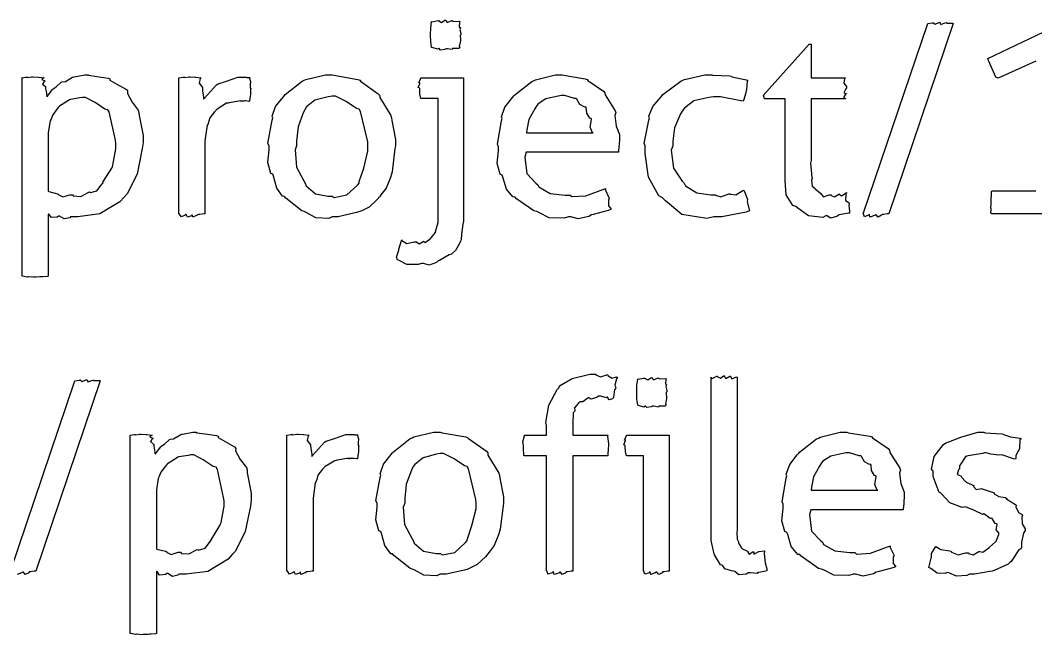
# Model space of a CAD drawing. Extents: x 1.97 to 9.39, y 0.66 to 7.28.
# Drawn here: x 4.588 to 5.227, y 0.661 to 1.048 of the extents above; entities that cross this region are included whole.
import ezdxf

# ---------------------------------------------------------------- set-up
doc = ezdxf.new("R2010")
doc.units = 0
doc.layers.get('0').update_dxf_attribs({"linetype": 'CONTINUOUS'})

msp = doc.modelspace()

# ---------------------------------------------------------------- linework, layer by layer
at = {"color": 0}
for points in [[(4.84668, 1.03098), (4.84668, 1.03098), (4.84625, 1.03478), (4.84625, 1.0351), (4.84625, 1.0351), (4.84603, 1.03819), (4.84603, 1.03923), (4.84597, 1.03939), (4.84619, 1.04281), (4.84625, 1.04313), (4.84625, 1.04313), (4.84663, 1.04715), (4.84668, 1.04747), (4.84674, 1.04725), (4.85081, 1.04791), (4.85124, 1.04791), (4.85124, 1.04769), (4.85297, 1.04677), (4.85508, 1.04812), (4.85579, 1.04812), (4.85568, 1.04796), (4.85639, 1.04671), (4.85949, 1.04796), (4.85992, 1.04791), (4.86014, 1.04742), (4.86415, 1.04753), (4.86447, 1.04747), (4.86421, 1.04671), (4.86404, 1.04405), (4.86486, 1.0434), (4.8649, 1.04313), (4.86453, 1.04237), (4.86513, 1.04004), (4.86513, 1.03923), (4.86464, 1.03879), (4.8649, 1.03548), (4.8649, 1.0351), (4.86458, 1.03429), (4.86399, 1.03168), (4.86447, 1.03114), (4.86447, 1.03098), (4.86376, 1.03038), (4.86035, 1.03038), (4.85992, 1.03033), (4.85954, 1.02984), (4.85672, 1.03011), (4.85579, 1.03011), (4.85499, 1.02978), (4.85238, 1.02935), (4.85151, 1.03033), (4.85124, 1.03033), (4.85047, 1.02989), (4.847, 1.03093), (4.84668, 1.03098)], [(5.15896, 1.04617), (5.15896, 1.04617), (5.16174, 1.0466), (5.16265, 1.0466), (5.1626, 1.04655), (5.16357, 1.04563), (5.16596, 1.04682), (5.16678, 1.04682), (5.16667, 1.04671), (5.1671, 1.04557), (5.17036, 1.04666), (5.17068, 1.0466), (5.17068, 1.04633), (5.17464, 1.04628), (5.17503, 1.04617), (5.13444, 0.926378), (5.1334, 0.926324), (5.13108, 0.925944), (5.13032, 0.925944), (5.12993, 0.925347), (5.12776, 0.924154), (5.12657, 0.925726), (5.12619, 0.925726), (5.12543, 0.925185), (5.12261, 0.924154), (5.1224, 0.925944), (5.12229, 0.925944), (5.12169, 0.925401), (5.11908, 0.924425), (5.1186, 0.926324), (5.11838, 0.926378), (5.15896, 1.04617)], [(5.06928, 0.998643), (5.05626, 0.998643), (5.05561, 1.00103), (5.08425, 1.03315), (5.08556, 1.03315), (5.08556, 1.01188), (5.10726, 1.01188), (5.10667, 1.0115), (5.10612, 1.00863), (5.10792, 1.00635), (5.10792, 1.00559), (5.10732, 1.00499), (5.10612, 1.0025), (5.10769, 1.00201), (5.10769, 1.0019), (5.1071, 1.00152), (5.1059, 0.999567), (5.10726, 0.998807), (5.10726, 0.998643), (5.08556, 0.998643), (5.08556, 0.959799), (5.08512, 0.958171), (5.0861, 0.949219), (5.08621, 0.948514), (5.08589, 0.947428), (5.08626, 0.943793), (5.08794, 0.942437), (5.08817, 0.942003), (5.08811, 0.942003), (5.09164, 0.939128), (5.09207, 0.938965), (5.0919, 0.938693), (5.09332, 0.936903), (5.0969, 0.938314), (5.09814, 0.938314), (5.09819, 0.937935), (5.10037, 0.936903), (5.10292, 0.938693), (5.10335, 0.938747), (5.10331, 0.938639), (5.10465, 0.937663), (5.10758, 0.939561), (5.10792, 0.939615), (5.10732, 0.938585), (5.10721, 0.934625), (5.10938, 0.933376), (5.10943, 0.932889), (5.10938, 0.931803), (5.10965, 0.92806), (5.10965, 0.926812), (5.109, 0.92665), (5.10331, 0.925618), (5.10271, 0.92551), (5.10178, 0.924696), (5.09782, 0.923611), (5.0956, 0.925076), (5.09489, 0.925076), (5.09283, 0.924046), (5.08399, 0.925022), (5.0771, 0.929958), (5.07601, 0.930935), (5.07411, 0.931532), (5.06976, 0.938151), (5.06928, 0.947265), (5.06928, 0.95025), (5.06928, 0.998643)], [(4.58892, 1.01188), (4.58886, 1.01188), (4.58882, 1.01194), (4.59131, 1.01232), (4.59218, 1.01232), (4.59224, 1.01215), (4.59494, 1.01253), (4.59586, 1.01253), (4.59586, 1.01253), (4.59901, 1.01237), (4.59933, 1.01232), (4.59933, 1.01232), (4.60254, 1.01199), (4.60281, 1.01188), (4.60238, 1.01183), (4.60135, 1.01085), (4.60319, 1.01004), (4.60325, 1.00971), (4.60275, 1.0096), (4.60172, 1.00792), (4.60362, 1.00635), (4.60368, 1.00602), (4.60368, 1.00505), (4.60428, 1.00244), (4.60433, 1.00212), (4.60428, 1.00163), (4.60454, 1.00038), (4.60454, 0.999946), (4.60471, 1.00005), (4.60807, 1.00456), (4.60846, 1.00494), (4.60846, 1.00494), (4.6104, 1.00624), (4.61356, 1.00917), (4.6141, 1.00949), (4.6141, 1.00949), (4.61621, 1.00955), (4.62076, 1.01237), (4.62147, 1.01253), (4.62181, 1.01253), (4.62836, 1.01383), (4.63058, 1.01383), (4.63069, 1.01351), (4.63601, 1.0127), (4.64318, 1.01166), (4.64426, 1.01123), (4.64426, 1.01042), (4.64865, 1.00798), (4.65457, 1.0045), (4.65533, 1.00363), (4.65528, 1.00212), (4.65821, 0.99669), (4.66206, 0.99159), (4.66249, 0.990181), (4.6626, 0.988172), (4.6651, 0.975532), (4.6651, 0.9713), (4.66456, 0.967339), (4.66129, 0.951226), (4.65511, 0.938857), (4.65315, 0.936794), (4.6505, 0.933865), (4.63786, 0.926215), (4.62408, 0.924425), (4.61951, 0.924425), (4.61893, 0.923774), (4.61546, 0.923068), (4.61257, 0.924804), (4.61193, 0.924858), (4.61106, 0.924262), (4.60736, 0.923882), (4.60585, 0.926053), (4.60542, 0.926161), (4.60542, 0.887099), (4.60487, 0.886828), (4.602, 0.886664), (4.60107, 0.886664), (4.60004, 0.886556), (4.59771, 0.886447), (4.59694, 0.886447), (4.59603, 0.886339), (4.59321, 0.886664), (4.59283, 0.886664), (4.59218, 0.886501), (4.58919, 0.887044), (4.58892, 0.887099), (4.58892, 1.01188)], [(4.68756, 1.01188), (4.68756, 1.01188), (4.68772, 1.01194), (4.69015, 1.01232), (4.69103, 1.01232), (4.69108, 1.01215), (4.69379, 1.01253), (4.69472, 1.01253), (4.69472, 1.01253), (4.69786, 1.01237), (4.69819, 1.01232), (4.69819, 1.01232), (4.70139, 1.01199), (4.70167, 1.01188), (4.70107, 1.01156), (4.70036, 1.00863), (4.70242, 1.00586), (4.70253, 1.00515), (4.70258, 1.00374), (4.70318, 0.999783), (4.70318, 0.998426), (4.70367, 0.999186), (4.71132, 1.00754), (4.71229, 1.00819), (4.71229, 1.00814), (4.71761, 1.00977), (4.72467, 1.01232), (4.72706, 1.01232), (4.72706, 1.01232), (4.72917, 1.01232), (4.72987, 1.01232), (4.73008, 1.0121), (4.7321, 1.01215), (4.73226, 1.0121), (4.7321, 1.01166), (4.73269, 1.00955), (4.73269, 1.00884), (4.73253, 1.00803), (4.73247, 1.00548), (4.73292, 1.00543), (4.73292, 1.00537), (4.73269, 1.00439), (4.73269, 1.00163), (4.73269, 1.00125), (4.73242, 1.00043), (4.7321, 0.99745), (4.73204, 0.997125), (4.73161, 0.997071), (4.72982, 0.997342), (4.72922, 0.997342), (4.72851, 0.997288), (4.72635, 0.997179), (4.72706, 0.997342), (4.72706, 0.997342), (4.72537, 0.997233), (4.71924, 0.996257), (4.71858, 0.996039), (4.71767, 0.995876), (4.71175, 0.992242), (4.71121, 0.991699), (4.71007, 0.99056), (4.70714, 0.986708), (4.70632, 0.983942), (4.706, 0.983018), (4.70535, 0.982042), (4.70404, 0.972222), (4.70404, 0.968913), (4.70404, 0.926378), (4.70356, 0.926324), (4.70079, 0.925944), (4.69993, 0.925944), (4.69917, 0.925347), (4.69635, 0.924154), (4.69607, 0.925726), (4.69601, 0.925726), (4.69547, 0.925131), (4.69299, 0.924154), (4.69217, 0.925944), (4.69189, 0.925944), (4.69151, 0.925401), (4.68924, 0.924425), (4.68788, 0.926324), (4.68756, 0.926378), (4.68756, 1.01188)], [(4.78407, 0.924425), (4.7819, 0.923449), (4.77387, 0.923774), (4.76774, 0.927137), (4.7665, 0.927681), (4.76503, 0.928168), (4.75493, 0.936253), (4.75412, 0.937229), (4.75293, 0.937337), (4.74924, 0.942437), (4.74712, 0.950032), (4.74675, 0.951335), (4.7455, 0.951768), (4.7436, 0.95855), (4.74436, 0.966525), (4.74436, 0.969129), (4.74365, 0.970594), (4.74631, 0.985351), (4.74675, 0.986708), (4.74625, 0.987685), (4.74843, 0.993761), (4.75325, 0.999837), (4.75412, 1.00081), (4.75461, 1.00141), (4.76525, 1.00982), (4.7665, 1.01036), (4.76753, 1.01091), (4.77989, 1.01383), (4.78407, 1.01383), (4.78521, 1.01351), (4.80018, 1.01096), (4.80143, 1.01036), (4.80186, 1.00977), (4.81315, 1.00184), (4.81401, 1.00081), (4.81413, 0.999457), (4.82096, 0.988118), (4.8214, 0.986708), (4.82167, 0.984972), (4.824, 0.97309), (4.824, 0.969129), (4.82362, 0.967449), (4.82183, 0.952746), (4.8214, 0.951335), (4.82081, 0.94911), (4.81808, 0.942437), (4.81483, 0.93826), (4.81401, 0.937229), (4.8125, 0.935385), (4.80729, 0.930447), (4.80268, 0.928276), (4.80143, 0.927681), (4.79937, 0.927029), (4.78787, 0.924425), (4.78407, 0.924425)], [(4.85081, 0.998861), (4.83996, 0.998861), (4.83985, 0.998861), (4.83931, 1.00163), (4.83931, 1.0019), (4.83931, 1.0019), (4.83931, 1.0045), (4.83931, 1.00537), (4.83919, 1.00532), (4.83832, 1.00591), (4.83931, 1.00814), (4.83931, 1.00884), (4.83925, 1.00879), (4.8386, 1.00884), (4.83985, 1.01166), (4.83996, 1.01188), (4.86686, 1.01188), (4.86686, 0.921604), (4.86626, 0.919706), (4.86546, 0.913574), (4.86524, 0.909885), (4.8649, 0.909017), (4.86421, 0.907553), (4.86182, 0.903267), (4.85986, 0.901531), (4.85926, 0.900988), (4.85781, 0.90039), (4.85368, 0.898113), (4.85157, 0.896864), (4.85081, 0.896647), (4.84978, 0.895617), (4.84517, 0.894043), (4.84158, 0.895128), (4.84039, 0.895128), (4.83832, 0.894314), (4.83106, 0.894422), (4.82622, 0.896972), (4.82519, 0.897299), (4.82519, 0.897299), (4.8246, 0.899089), (4.82596, 0.903483), (4.82607, 0.904025), (4.82607, 0.904025), (4.82781, 0.909451), (4.82801, 0.909885), (4.8279, 0.909451), (4.83106, 0.907553), (4.83578, 0.908583), (4.83735, 0.908583), (4.83729, 0.908365), (4.83882, 0.907497), (4.84131, 0.908962), (4.84169, 0.909017), (4.84164, 0.909017), (4.84272, 0.908311), (4.84571, 0.910536), (4.84603, 0.910753), (4.84603, 0.910753), (4.84907, 0.914442), (4.84928, 0.914876), (4.84924, 0.915147), (4.85081, 0.920844), (4.85081, 0.922689), (4.85081, 0.998861)], [(4.90614, 0.965007), (4.90528, 0.961968), (4.90668, 0.951606), (4.91233, 0.945692), (4.91351, 0.944607), (4.91422, 0.943197), (4.92139, 0.939182), (4.93078, 0.938097), (4.93392, 0.938097), (4.9349, 0.937121), (4.94385, 0.937663), (4.95449, 0.941569), (4.95628, 0.942219), (4.956, 0.941624), (4.95833, 0.936578), (4.95844, 0.935926), (4.95801, 0.93495), (4.95806, 0.931261), (4.95947, 0.929579), (4.95953, 0.928982), (4.95779, 0.92844), (4.94846, 0.925944), (4.94737, 0.925726), (4.94558, 0.924587), (4.93901, 0.923122), (4.93435, 0.924425), (4.93283, 0.924425), (4.93007, 0.923503), (4.92063, 0.923774), (4.91422, 0.927137), (4.91287, 0.927681), (4.91108, 0.928114), (4.90007, 0.935818), (4.89919, 0.936794), (4.89789, 0.936903), (4.89388, 0.941894), (4.8916, 0.949382), (4.89117, 0.950683), (4.88986, 0.951226), (4.88803, 0.957954), (4.88878, 0.965875), (4.88878, 0.968479), (4.88807, 0.970053), (4.89074, 0.984918), (4.89117, 0.986274), (4.89068, 0.987304), (4.89285, 0.993435), (4.89768, 0.999621), (4.89854, 1.0006), (4.89903, 1.00125), (4.90983, 1.0096), (4.91114, 1.01015), (4.91217, 1.01074), (4.92469, 1.01383), (4.92893, 1.01383), (4.92985, 1.01351), (4.94342, 1.01134), (4.94456, 1.0108), (4.94493, 1.01025), (4.95486, 1.00347), (4.95562, 1.00255), (4.95589, 1.00114), (4.96213, 0.991211), (4.96257, 0.989962), (4.96192, 0.988118), (4.96278, 0.9815), (4.96496, 0.976129), (4.96496, 0.974337), (4.96485, 0.973415), (4.96474, 0.969781), (4.96474, 0.969347), (4.96463, 0.968858), (4.96431, 0.965332), (4.96431, 0.965007), (4.90614, 0.965007)], [(5.04324, 0.941135), (5.04335, 0.940701), (5.04525, 0.935926), (5.04542, 0.935275), (5.04531, 0.933974), (5.04665, 0.928765), (5.04671, 0.928114), (5.04471, 0.927354), (5.0294, 0.924425), (5.02436, 0.924425), (5.01997, 0.923449), (5.00429, 0.925944), (4.99382, 0.934407), (4.99203, 0.936361), (4.98975, 0.937554), (4.98318, 0.949382), (4.98118, 0.964193), (4.98118, 0.969129), (4.98047, 0.970594), (4.98335, 0.985351), (4.98378, 0.986708), (4.98335, 0.987685), (4.98583, 0.993761), (4.99094, 0.999837), (4.99181, 1.00081), (4.99224, 1.00141), (5.00353, 1.00982), (5.00483, 1.01036), (5.00581, 1.01091), (5.01872, 1.01383), (5.02306, 1.01383), (5.02349, 1.01351), (5.0345, 1.01313), (5.03543, 1.01297), (5.03575, 1.01259), (5.04482, 1.01069), (5.04563, 1.01036), (5.04536, 1.00987), (5.04486, 1.00429), (5.04476, 1.00363), (5.04443, 1.00239), (5.04303, 0.997613), (5.04281, 0.997125), (5.04139, 0.997504), (5.02843, 0.999946), (5.02414, 0.999946), (5.02121, 0.999621), (5.01172, 0.997342), (5.00592, 0.992893), (5.00483, 0.991482), (5.00342, 0.989312), (4.99957, 0.980469), (4.99854, 0.972006), (4.99854, 0.969129), (4.99756, 0.966363), (4.99886, 0.955132), (5.0045, 0.94694), (5.00569, 0.945692), (5.00646, 0.944011), (5.01357, 0.939507), (5.02246, 0.938314), (5.02544, 0.938314), (5.02539, 0.938097), (5.02881, 0.937011), (5.03386, 0.938857), (5.03456, 0.938965), (5.03461, 0.938639), (5.03808, 0.93826), (5.04249, 0.940918), (5.04324, 0.941135)], [(4.60542, 0.940483), (4.60574, 0.940267), (4.61117, 0.938857), (4.61171, 0.938747), (4.61165, 0.938368), (4.61458, 0.936903), (4.61908, 0.938314), (4.62061, 0.938314), (4.62115, 0.937554), (4.62582, 0.937229), (4.63058, 0.939779), (4.63146, 0.94005), (4.63189, 0.939615), (4.63601, 0.94081), (4.63932, 0.945258), (4.63992, 0.94591), (4.63981, 0.946126), (4.64208, 0.949815), (4.6454, 0.955132), (4.64578, 0.956108), (4.64606, 0.956976), (4.64794, 0.967231), (4.64794, 0.970649), (4.64768, 0.972657), (4.64378, 0.990397), (4.64296, 0.991699), (4.64111, 0.992188), (4.63493, 0.996365), (4.6289, 0.999511), (4.6269, 0.999511), (4.62538, 0.99924), (4.61951, 0.998264), (4.61887, 0.997993), (4.61806, 0.997558), (4.61242, 0.993978), (4.61193, 0.993435), (4.61094, 0.992296), (4.60824, 0.988661), (4.60742, 0.986546), (4.60715, 0.98584), (4.60656, 0.984754), (4.60542, 0.977431), (4.60542, 0.974989), (4.60542, 0.940483)], [(4.78407, 0.937446), (4.78543, 0.936524), (4.79324, 0.938151), (4.80007, 0.944336), (4.801, 0.945692), (4.80117, 0.946669), (4.80404, 0.955132), (4.80664, 0.965657), (4.80664, 0.969129), (4.80653, 0.971517), (4.80192, 0.990776), (4.801, 0.992133), (4.79932, 0.992676), (4.79286, 0.997071), (4.78624, 1.00038), (4.78407, 1.00038), (4.78163, 1), (4.77328, 0.997775), (4.76801, 0.993544), (4.76714, 0.992133), (4.76594, 0.989908), (4.76264, 0.981011), (4.76172, 0.972114), (4.76172, 0.969129), (4.76074, 0.966581), (4.76156, 0.955675), (4.76622, 0.947103), (4.76714, 0.945692), (4.76774, 0.943901), (4.77365, 0.938857), (4.78147, 0.937446), (4.78407, 0.937446)], [(4.94846, 0.977376), (4.94797, 0.977376), (4.94656, 0.980849), (4.94737, 0.985622), (4.94715, 0.986274), (4.94624, 0.986546), (4.94433, 0.989746), (4.94407, 0.993164), (4.94368, 0.993653), (4.94303, 0.993381), (4.93994, 0.995117), (4.93804, 0.998535), (4.93739, 0.998861), (4.93664, 0.998969), (4.9305, 1.00081), (4.9285, 1.00081), (4.92626, 1.00043), (4.91868, 0.998643), (4.91374, 0.995606), (4.91287, 0.994521), (4.91157, 0.992458), (4.90793, 0.985622), (4.90653, 0.979221), (4.90636, 0.977376), (4.94846, 0.977376)], [(4.91911, 0.773872), (4.90522, 0.773872), (4.90468, 0.774089), (4.90457, 0.778808), (4.90457, 0.780382), (4.90457, 0.780382), (4.90414, 0.782661), (4.90511, 0.786458), (4.90522, 0.786893), (4.91911, 0.786893), (4.91911, 0.792969), (4.91868, 0.794922), (4.92042, 0.805881), (4.92562, 0.815701), (4.92692, 0.817057), (4.92714, 0.818088), (4.93506, 0.8227), (4.94635, 0.825304), (4.95014, 0.825304), (4.95014, 0.824924), (4.95296, 0.823622), (4.95697, 0.824978), (4.95751, 0.824869), (4.95774, 0.824219), (4.96039, 0.822754), (4.96311, 0.823731), (4.9636, 0.823568), (4.963, 0.822374), (4.96208, 0.81836), (4.96257, 0.81684), (4.96251, 0.816407), (4.96186, 0.815593), (4.96115, 0.810872), (4.96099, 0.810331), (4.96061, 0.809842), (4.95844, 0.809136), (4.95742, 0.810926), (4.95708, 0.810981), (4.95682, 0.810547), (4.9529, 0.811415), (4.95167, 0.811415), (4.95063, 0.81071), (4.94683, 0.809625), (4.94532, 0.810656), (4.94493, 0.810547), (4.94439, 0.809787), (4.94185, 0.807997), (4.94021, 0.807997), (4.93994, 0.807726), (4.93896, 0.806967), (4.93658, 0.804144), (4.93685, 0.802408), (4.93668, 0.801867), (4.93576, 0.800999), (4.9356, 0.794487), (4.9356, 0.792318), (4.9356, 0.786893), (4.95751, 0.786893), (4.95742, 0.786187), (4.95796, 0.781521), (4.95796, 0.779949), (4.95774, 0.7787), (4.95757, 0.774414), (4.95751, 0.773872), (4.9356, 0.773872), (4.9356, 0.701389), (4.93462, 0.701335), (4.93224, 0.700956), (4.93147, 0.700956), (4.9311, 0.700358), (4.92893, 0.699164), (4.9279, 0.700737), (4.92757, 0.700737), (4.92676, 0.700142), (4.92378, 0.699164), (4.92339, 0.700956), (4.92324, 0.700956), (4.92258, 0.700358), (4.91992, 0.699436), (4.91938, 0.701335), (4.91911, 0.701389), (4.91911, 0.773872)], [(4.97657, 0.805772), (4.97657, 0.805772), (4.97592, 0.809571), (4.97592, 0.809896), (4.97592, 0.809896), (4.97592, 0.813151), (4.97592, 0.814236), (4.97586, 0.814399), (4.97592, 0.817383), (4.97592, 0.81836), (4.97592, 0.81836), (4.97646, 0.822211), (4.97657, 0.822483), (4.97661, 0.822211), (4.97999, 0.822917), (4.98112, 0.822917), (4.98112, 0.8227), (4.98281, 0.821778), (4.98475, 0.823133), (4.98546, 0.823133), (4.98535, 0.822971), (4.98628, 0.821724), (4.98936, 0.822971), (4.98981, 0.822917), (4.99001, 0.822428), (4.99403, 0.822592), (4.99436, 0.822483), (4.99408, 0.821778), (4.99387, 0.819336), (4.99457, 0.818631), (4.99457, 0.81836), (4.99419, 0.817546), (4.99479, 0.815104), (4.99479, 0.814236), (4.99436, 0.813803), (4.99457, 0.810331), (4.99457, 0.809896), (4.99431, 0.809082), (4.99387, 0.806369), (4.99436, 0.805935), (4.99436, 0.805772), (4.99365, 0.805176), (4.99024, 0.805176), (4.98981, 0.805122), (4.98942, 0.804633), (4.9866, 0.805122), (4.98568, 0.805122), (4.98486, 0.804796), (4.98226, 0.804308), (4.98139, 0.805122), (4.98112, 0.805122), (4.98036, 0.804688), (4.97689, 0.805718), (4.97657, 0.805772)], [(5.02274, 0.823568), (5.02257, 0.82346), (5.02289, 0.822428), (5.02626, 0.824001), (5.02664, 0.824001), (5.02669, 0.823676), (5.02849, 0.822754), (5.03033, 0.824219), (5.03097, 0.824219), (5.03087, 0.823947), (5.03185, 0.8227), (5.0345, 0.824056), (5.03489, 0.824001), (5.03472, 0.823785), (5.03564, 0.822319), (5.03868, 0.823622), (5.03901, 0.823568), (5.03901, 0.727214), (5.0389, 0.725857), (5.03901, 0.721571), (5.03971, 0.720324), (5.03988, 0.719835), (5.03982, 0.719021), (5.04183, 0.715983), (5.04204, 0.715712), (5.04204, 0.715712), (5.04519, 0.714085), (5.04551, 0.713976), (5.04542, 0.71365), (5.0465, 0.712076), (5.04883, 0.713542), (5.04964, 0.713542), (5.04943, 0.713325), (5.04953, 0.712076), (5.05257, 0.713758), (5.0529, 0.713758), (5.0529, 0.713758), (5.05593, 0.714193), (5.05615, 0.714193), (5.05599, 0.712349), (5.05664, 0.706543), (5.05767, 0.702854), (5.05767, 0.701606), (5.05675, 0.701443), (5.05257, 0.700575), (5.05203, 0.700521), (5.05165, 0.699869), (5.04736, 0.700304), (5.04596, 0.700304), (5.04482, 0.699544), (5.0401, 0.699001), (5.03749, 0.701226), (5.03683, 0.701389), (5.03543, 0.701551), (5.03125, 0.702854), (5.03, 0.704644), (5.02946, 0.705078), (5.02843, 0.70524), (5.02479, 0.711535), (5.02447, 0.71224), (5.02447, 0.71224), (5.02274, 0.720703), (5.02274, 0.723525), (5.02274, 0.823568)], [(4.65701, 0.786893), (4.65696, 0.786893), (4.6569, 0.786947), (4.6594, 0.787326), (4.66026, 0.787326), (4.66032, 0.787164), (4.66303, 0.787543), (4.66396, 0.787543), (4.66396, 0.787543), (4.6671, 0.787381), (4.66743, 0.787326), (4.66743, 0.787326), (4.67063, 0.787001), (4.6709, 0.786893), (4.67046, 0.786838), (4.66943, 0.785861), (4.67128, 0.785047), (4.67133, 0.784722), (4.67085, 0.784614), (4.66982, 0.782932), (4.67171, 0.781358), (4.67176, 0.781033), (4.67176, 0.780057), (4.67236, 0.777453), (4.67242, 0.777126), (4.67236, 0.776639), (4.67264, 0.77539), (4.67264, 0.774957), (4.67279, 0.775065), (4.67617, 0.779568), (4.67654, 0.779949), (4.67654, 0.779949), (4.6785, 0.78125), (4.68164, 0.784179), (4.68218, 0.784506), (4.68218, 0.784506), (4.68431, 0.78456), (4.68886, 0.787381), (4.68956, 0.787543), (4.68989, 0.787543), (4.69646, 0.788846), (4.69868, 0.788846), (4.69879, 0.788519), (4.7041, 0.787706), (4.71126, 0.786675), (4.71235, 0.786242), (4.71235, 0.785428), (4.71674, 0.782986), (4.72265, 0.779514), (4.72342, 0.778646), (4.72336, 0.777126), (4.72629, 0.771701), (4.73014, 0.766601), (4.73058, 0.765192), (4.73068, 0.763183), (4.73318, 0.750543), (4.73318, 0.746311), (4.73264, 0.74235), (4.72939, 0.726238), (4.72319, 0.713867), (4.72125, 0.711806), (4.71858, 0.708876), (4.70594, 0.701226), (4.69217, 0.699436), (4.68761, 0.699436), (4.68701, 0.698785), (4.68354, 0.698079), (4.68067, 0.699815), (4.68001, 0.699869), (4.67914, 0.699274), (4.67546, 0.698893), (4.67393, 0.701064), (4.6735, 0.701172), (4.6735, 0.66211), (4.67296, 0.661838), (4.67008, 0.661675), (4.66917, 0.661675), (4.66813, 0.661567), (4.66581, 0.661458), (4.66504, 0.661458), (4.66411, 0.66135), (4.66129, 0.661675), (4.66092, 0.661675), (4.66026, 0.661512), (4.65728, 0.662056), (4.65701, 0.66211), (4.65701, 0.786893)], [(4.75558, 0.786893), (4.75558, 0.786893), (4.75575, 0.786947), (4.75819, 0.787326), (4.75906, 0.787326), (4.75911, 0.787164), (4.76183, 0.787543), (4.76275, 0.787543), (4.76275, 0.787543), (4.7659, 0.787381), (4.76622, 0.787326), (4.76622, 0.787326), (4.76942, 0.787001), (4.76969, 0.786893), (4.7691, 0.786567), (4.76839, 0.783638), (4.77046, 0.780871), (4.77056, 0.780165), (4.77061, 0.778754), (4.77121, 0.774794), (4.77121, 0.773438), (4.77171, 0.774197), (4.77935, 0.782553), (4.78033, 0.783203), (4.78033, 0.783149), (4.78564, 0.784776), (4.79269, 0.787326), (4.79508, 0.787326), (4.79508, 0.787326), (4.79719, 0.787326), (4.7979, 0.787326), (4.79812, 0.78711), (4.80013, 0.787164), (4.80029, 0.78711), (4.80013, 0.786675), (4.80072, 0.78456), (4.80072, 0.783854), (4.80057, 0.78304), (4.80051, 0.78049), (4.80094, 0.780436), (4.80094, 0.780382), (4.80072, 0.779406), (4.80072, 0.776639), (4.80072, 0.776258), (4.80046, 0.775444), (4.80013, 0.772461), (4.80007, 0.772136), (4.79964, 0.772081), (4.79785, 0.772353), (4.79725, 0.772353), (4.79656, 0.772299), (4.79438, 0.77219), (4.79508, 0.772353), (4.79508, 0.772353), (4.7934, 0.772244), (4.78728, 0.771268), (4.78662, 0.77105), (4.78569, 0.770887), (4.77979, 0.767253), (4.77924, 0.76671), (4.7781, 0.765571), (4.77518, 0.761719), (4.77436, 0.758951), (4.77403, 0.758029), (4.77339, 0.757053), (4.77208, 0.747233), (4.77208, 0.743924), (4.77208, 0.701389), (4.7716, 0.701335), (4.76882, 0.700956), (4.76796, 0.700956), (4.76719, 0.700358), (4.76438, 0.699164), (4.76411, 0.700737), (4.76406, 0.700737), (4.76351, 0.700142), (4.76101, 0.699164), (4.76019, 0.700956), (4.75993, 0.700956), (4.75956, 0.700412), (4.75726, 0.699436), (4.75592, 0.701335), (4.75558, 0.701389), (4.75558, 0.786893)], [(4.85211, 0.699436), (4.84993, 0.69846), (4.8419, 0.698785), (4.83578, 0.702149), (4.83453, 0.702692), (4.83306, 0.703179), (4.82297, 0.711262), (4.82215, 0.71224), (4.82096, 0.712349), (4.81728, 0.717449), (4.81515, 0.725043), (4.81478, 0.726346), (4.81353, 0.726779), (4.81164, 0.733561), (4.81239, 0.741536), (4.81239, 0.74414), (4.81168, 0.745606), (4.81435, 0.760363), (4.81478, 0.761719), (4.81429, 0.762696), (4.81646, 0.768772), (4.82129, 0.774849), (4.82215, 0.775825), (4.82264, 0.776421), (4.83328, 0.784831), (4.83453, 0.785374), (4.83556, 0.785915), (4.84793, 0.788846), (4.85211, 0.788846), (4.85325, 0.788519), (4.86822, 0.785969), (4.86947, 0.785374), (4.8699, 0.784776), (4.88118, 0.776856), (4.88206, 0.775825), (4.88217, 0.774468), (4.889, 0.763129), (4.88943, 0.761719), (4.88971, 0.759983), (4.89204, 0.748101), (4.89204, 0.74414), (4.89165, 0.742458), (4.88986, 0.727756), (4.88943, 0.726346), (4.88883, 0.724121), (4.88612, 0.717449), (4.88286, 0.713271), (4.88206, 0.71224), (4.88053, 0.710394), (4.87532, 0.705458), (4.87071, 0.703287), (4.86947, 0.702692), (4.8674, 0.70204), (4.8559, 0.699436), (4.85211, 0.699436)], [(4.98004, 0.773872), (4.9694, 0.773872), (4.96929, 0.773872), (4.96875, 0.776639), (4.96875, 0.77691), (4.96875, 0.77691), (4.96853, 0.779514), (4.96853, 0.780382), (4.96847, 0.780382), (4.96772, 0.780925), (4.96869, 0.783583), (4.96875, 0.783854), (4.96869, 0.7838), (4.9681, 0.783854), (4.96929, 0.786675), (4.9694, 0.786893), (4.99631, 0.786893), (4.99631, 0.701389), (4.99544, 0.701335), (4.993, 0.700956), (4.99219, 0.700956), (4.99186, 0.700358), (4.98969, 0.699164), (4.98844, 0.700737), (4.98807, 0.700737), (4.98736, 0.700196), (4.98475, 0.699164), (4.98432, 0.700956), (4.98415, 0.700956), (4.98356, 0.700358), (4.98096, 0.699436), (4.98031, 0.701335), (4.98004, 0.701389), (4.98004, 0.773872)], [(5.08535, 0.740018), (5.08447, 0.736979), (5.08589, 0.726617), (5.09153, 0.720703), (5.09272, 0.719618), (5.09343, 0.718207), (5.10058, 0.714193), (5.10997, 0.713108), (5.11312, 0.713108), (5.1141, 0.712131), (5.12304, 0.712674), (5.13368, 0.716581), (5.13547, 0.717231), (5.13519, 0.716635), (5.13753, 0.711589), (5.13764, 0.710938), (5.13721, 0.709961), (5.13726, 0.706272), (5.13867, 0.70459), (5.13872, 0.703993), (5.13699, 0.70345), (5.12765, 0.700956), (5.12657, 0.700737), (5.12478, 0.699599), (5.11822, 0.698133), (5.11356, 0.699436), (5.11203, 0.699436), (5.10926, 0.698514), (5.09983, 0.698785), (5.09343, 0.702149), (5.09207, 0.702692), (5.09028, 0.703125), (5.07926, 0.710829), (5.0784, 0.711806), (5.0771, 0.711914), (5.07308, 0.716906), (5.07081, 0.724393), (5.07036, 0.725694), (5.06907, 0.726238), (5.06722, 0.732964), (5.06799, 0.740886), (5.06799, 0.74349), (5.06728, 0.745063), (5.06993, 0.759928), (5.07036, 0.761285), (5.06988, 0.762315), (5.07206, 0.768446), (5.07688, 0.774631), (5.07775, 0.775608), (5.07824, 0.776258), (5.08903, 0.784614), (5.09033, 0.785157), (5.09136, 0.785753), (5.10389, 0.788846), (5.10813, 0.788846), (5.10906, 0.788519), (5.12261, 0.78635), (5.12375, 0.785807), (5.12414, 0.785265), (5.13406, 0.778483), (5.13482, 0.777561), (5.1351, 0.77615), (5.14133, 0.766222), (5.14176, 0.764974), (5.14111, 0.763129), (5.14199, 0.756511), (5.14415, 0.751139), (5.14415, 0.749349), (5.14404, 0.748426), (5.14393, 0.744792), (5.14393, 0.744358), (5.14382, 0.743869), (5.1435, 0.740343), (5.1435, 0.740018), (5.08535, 0.740018)], [(5.16401, 0.716797), (5.16401, 0.716797), (5.1671, 0.715061), (5.17285, 0.714193), (5.17378, 0.713976), (5.17389, 0.713217), (5.17817, 0.711589), (5.183, 0.71289), (5.18462, 0.71289), (5.18468, 0.712457), (5.18761, 0.711697), (5.19119, 0.71365), (5.19179, 0.713758), (5.19179, 0.713758), (5.19363, 0.713271), (5.19743, 0.715929), (5.19786, 0.716146), (5.19792, 0.716362), (5.20171, 0.719889), (5.20199, 0.720269), (5.20199, 0.720269), (5.20372, 0.724338), (5.20372, 0.725694), (5.2035, 0.72564), (5.2021, 0.727376), (5.20264, 0.730794), (5.20242, 0.731119), (5.2015, 0.731337), (5.19949, 0.734592), (5.19917, 0.73481), (5.19835, 0.734592), (5.19461, 0.73725), (5.19417, 0.737414), (5.19374, 0.736979), (5.18886, 0.739421), (5.18832, 0.739583), (5.18267, 0.741754), (5.18061, 0.741374), (5.17296, 0.744358), (5.16781, 0.749838), (5.16704, 0.750651), (5.16612, 0.750868), (5.16228, 0.76096), (5.16228, 0.764324), (5.1614, 0.765625), (5.16297, 0.773492), (5.16894, 0.781033), (5.17031, 0.782118), (5.17128, 0.782335), (5.17969, 0.785753), (5.19054, 0.788846), (5.19417, 0.788846), (5.19515, 0.788519), (5.20568, 0.787761), (5.20676, 0.787543), (5.20671, 0.787272), (5.21099, 0.785969), (5.21701, 0.785047), (5.21783, 0.784722), (5.2169, 0.784179), (5.21664, 0.778592), (5.21653, 0.777994), (5.21582, 0.777126), (5.21436, 0.773981), (5.21436, 0.772353), (5.21414, 0.771918), (5.213, 0.772081), (5.20632, 0.774306), (5.20546, 0.774522), (5.20378, 0.774468), (5.19874, 0.775065), (5.19564, 0.775825), (5.19461, 0.775825), (5.19347, 0.775444), (5.18431, 0.774035), (5.18354, 0.773654), (5.18246, 0.773058), (5.17899, 0.767686), (5.17899, 0.765842), (5.17833, 0.765192), (5.17757, 0.762153), (5.17985, 0.761393), (5.18007, 0.761068), (5.18024, 0.760417), (5.18278, 0.757867), (5.18311, 0.757596), (5.18317, 0.757324), (5.18744, 0.755425), (5.18788, 0.755208), (5.18778, 0.754719), (5.18951, 0.752658), (5.19282, 0.753418), (5.19331, 0.753256), (5.20068, 0.750651), (5.20074, 0.75), (5.20372, 0.748264), (5.20768, 0.747721), (5.20828, 0.747396), (5.20882, 0.746744), (5.21414, 0.743326), (5.21457, 0.742839), (5.21446, 0.741754), (5.21599, 0.738226), (5.21843, 0.736979), (5.21869, 0.736328), (5.21815, 0.735351), (5.21843, 0.731174), (5.22021, 0.728082), (5.22021, 0.726997), (5.21929, 0.725315), (5.21793, 0.71951), (5.21799, 0.716362), (5.21761, 0.715494), (5.21636, 0.714681), (5.21143, 0.707465), (5.21067, 0.706814), (5.20964, 0.705783), (5.20068, 0.701714), (5.1996, 0.701389), (5.19803, 0.701064), (5.18842, 0.699436), (5.18528, 0.699436), (5.18354, 0.698514), (5.17703, 0.698242), (5.17215, 0.700358), (5.17117, 0.700521), (5.16997, 0.699815), (5.16482, 0.700142), (5.16097, 0.703071), (5.1601, 0.703342), (5.15956, 0.703722), (5.16118, 0.709526), (5.1614, 0.710069), (5.1614, 0.710069), (5.1614, 0.712403), (5.16374, 0.716254), (5.16401, 0.716797)], [(4.6735, 0.715494), (4.67383, 0.715278), (4.67925, 0.713867), (4.67979, 0.713758), (4.67974, 0.713379), (4.68267, 0.711914), (4.68718, 0.713325), (4.68869, 0.713325), (4.68924, 0.712565), (4.6939, 0.71224), (4.69868, 0.714789), (4.69954, 0.715061), (4.69997, 0.714626), (4.7041, 0.715821), (4.70742, 0.720269), (4.70801, 0.720921), (4.7079, 0.721138), (4.71018, 0.724826), (4.71349, 0.730143), (4.71386, 0.731119), (4.71414, 0.731987), (4.71604, 0.742242), (4.71604, 0.74566), (4.71576, 0.747667), (4.71186, 0.765408), (4.71104, 0.76671), (4.70921, 0.767199), (4.70301, 0.771376), (4.697, 0.774522), (4.69499, 0.774522), (4.69347, 0.774251), (4.68761, 0.773275), (4.68696, 0.773004), (4.68614, 0.772569), (4.6805, 0.768989), (4.68001, 0.768446), (4.67904, 0.767307), (4.67632, 0.763672), (4.67551, 0.761556), (4.67524, 0.760851), (4.67464, 0.759765), (4.6735, 0.752442), (4.6735, 0.75), (4.6735, 0.715494)], [(4.85211, 0.712457), (4.85346, 0.711535), (4.86128, 0.713162), (4.86811, 0.719347), (4.86903, 0.720703), (4.86919, 0.721679), (4.87207, 0.730143), (4.87468, 0.740668), (4.87468, 0.74414), (4.87457, 0.746528), (4.86996, 0.765787), (4.86903, 0.767144), (4.86735, 0.767686), (4.86089, 0.772081), (4.85428, 0.77539), (4.85211, 0.77539), (4.84967, 0.775011), (4.84131, 0.772786), (4.83604, 0.768554), (4.83518, 0.767144), (4.83399, 0.764919), (4.83068, 0.756022), (4.82975, 0.747125), (4.82975, 0.74414), (4.82878, 0.74159), (4.82958, 0.730686), (4.83425, 0.722114), (4.83518, 0.720703), (4.83578, 0.718912), (4.84169, 0.713867), (4.8495, 0.712457), (4.85211, 0.712457)], [(5.12765, 0.752388), (5.12717, 0.752388), (5.12576, 0.75586), (5.12657, 0.760633), (5.12636, 0.761285), (5.12543, 0.761556), (5.12354, 0.764757), (5.12326, 0.768175), (5.12289, 0.768664), (5.12224, 0.768392), (5.11914, 0.770128), (5.11724, 0.773546), (5.1166, 0.773872), (5.11583, 0.773981), (5.10969, 0.775825), (5.10769, 0.775825), (5.10547, 0.775444), (5.09787, 0.773654), (5.09293, 0.770617), (5.09207, 0.769532), (5.09076, 0.767469), (5.08713, 0.760633), (5.08572, 0.754232), (5.08556, 0.752388), (5.12765, 0.752388)]]:
    msp.add_lwpolyline(points, close=True, dxfattribs=at)
for points in [[(5.227, 1.0223), (5.20335, 1.01166), (5.20182, 1.01237), (5.19715, 1.02284), (5.19683, 1.02403), (5.24089, 1.04508)], [(5.26997, 0.926378), (5.19922, 0.926378), (5.19874, 0.92665), (5.19879, 0.92909), (5.19879, 0.92985), (5.19868, 0.92985), (5.19879, 0.932617), (5.19879, 0.933539), (5.19879, 0.933539), (5.19911, 0.94005), (5.19922, 0.940701), (5.227, 0.940701)], [(4.58154, 0.701389), (4.62212, 0.821181), (4.62212, 0.821181), (4.62212, 0.821181), (4.62489, 0.821615), (4.62582, 0.821615), (4.62576, 0.82156), (4.62674, 0.820637), (4.62912, 0.821832), (4.62993, 0.821832), (4.62983, 0.821724), (4.63026, 0.820583), (4.63351, 0.821669), (4.63385, 0.821615), (4.63385, 0.821343), (4.63781, 0.821289), (4.63818, 0.821181), (4.5976, 0.701389), (4.59657, 0.701335), (4.59424, 0.700956), (4.59347, 0.700956), (4.5931, 0.700358), (4.59093, 0.699164), (4.58974, 0.700737), (4.58936, 0.700737), (4.5886, 0.700196), (4.58578, 0.699164)]]:
    msp.add_lwpolyline(points, dxfattribs=at)

doc.saveas('drawing.dxf')
